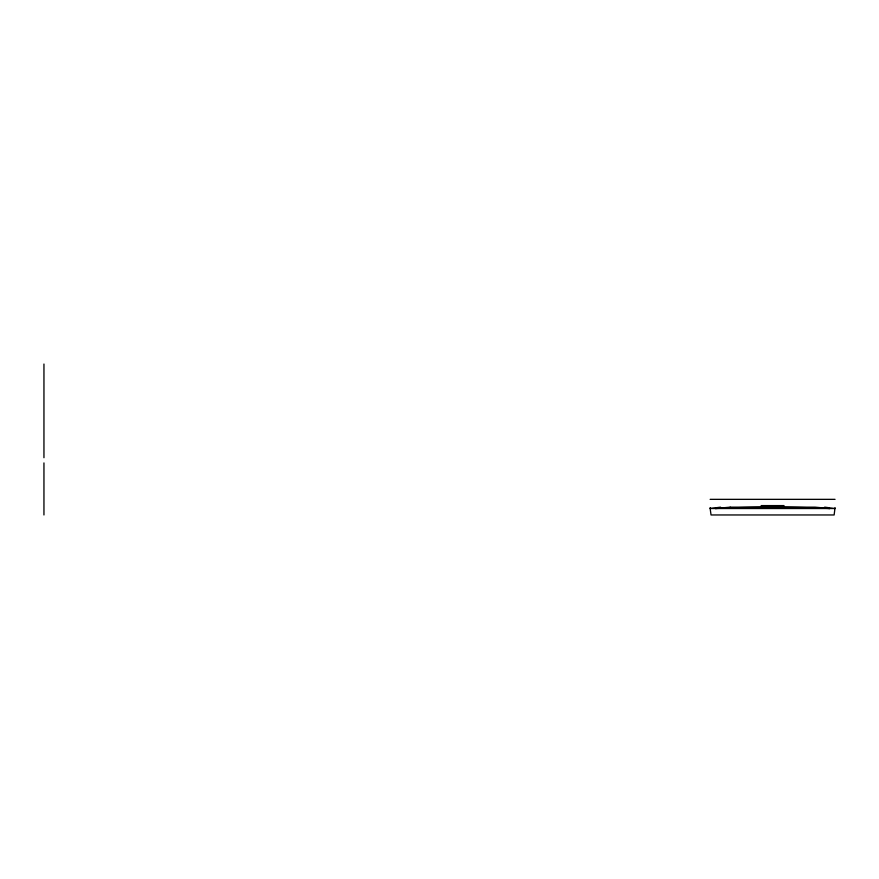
<?xml version="1.0" encoding="UTF-8"?>
<svg xmlns="http://www.w3.org/2000/svg" width="879" height="879" viewBox="0 0 879 879"><rect width="100%" height="100%" fill="white"/><g stroke="black" fill="none" stroke-linecap="round" stroke-linejoin="round"><path stroke-width="1.32" d="M720.549 507.161L710.144 508.512L711.045 514.962L834.138 514.962L835.05 507.59M710.144 499.349L835.05 499.349M761.148 505.601L784.046 505.601M761.148 506.645L784.046 506.645M824.645 507.161L835.05 508.512L710.144 508.512L710.144 507.59M43.95 364.038L43.95 457.717M43.95 462.925L43.95 514.962M730.174 507.161L715.341 508.512A1244.928 1244.928 0 0 1 829.842 508.512L815.009 507.161L730.174 507.161"/></g></svg>
